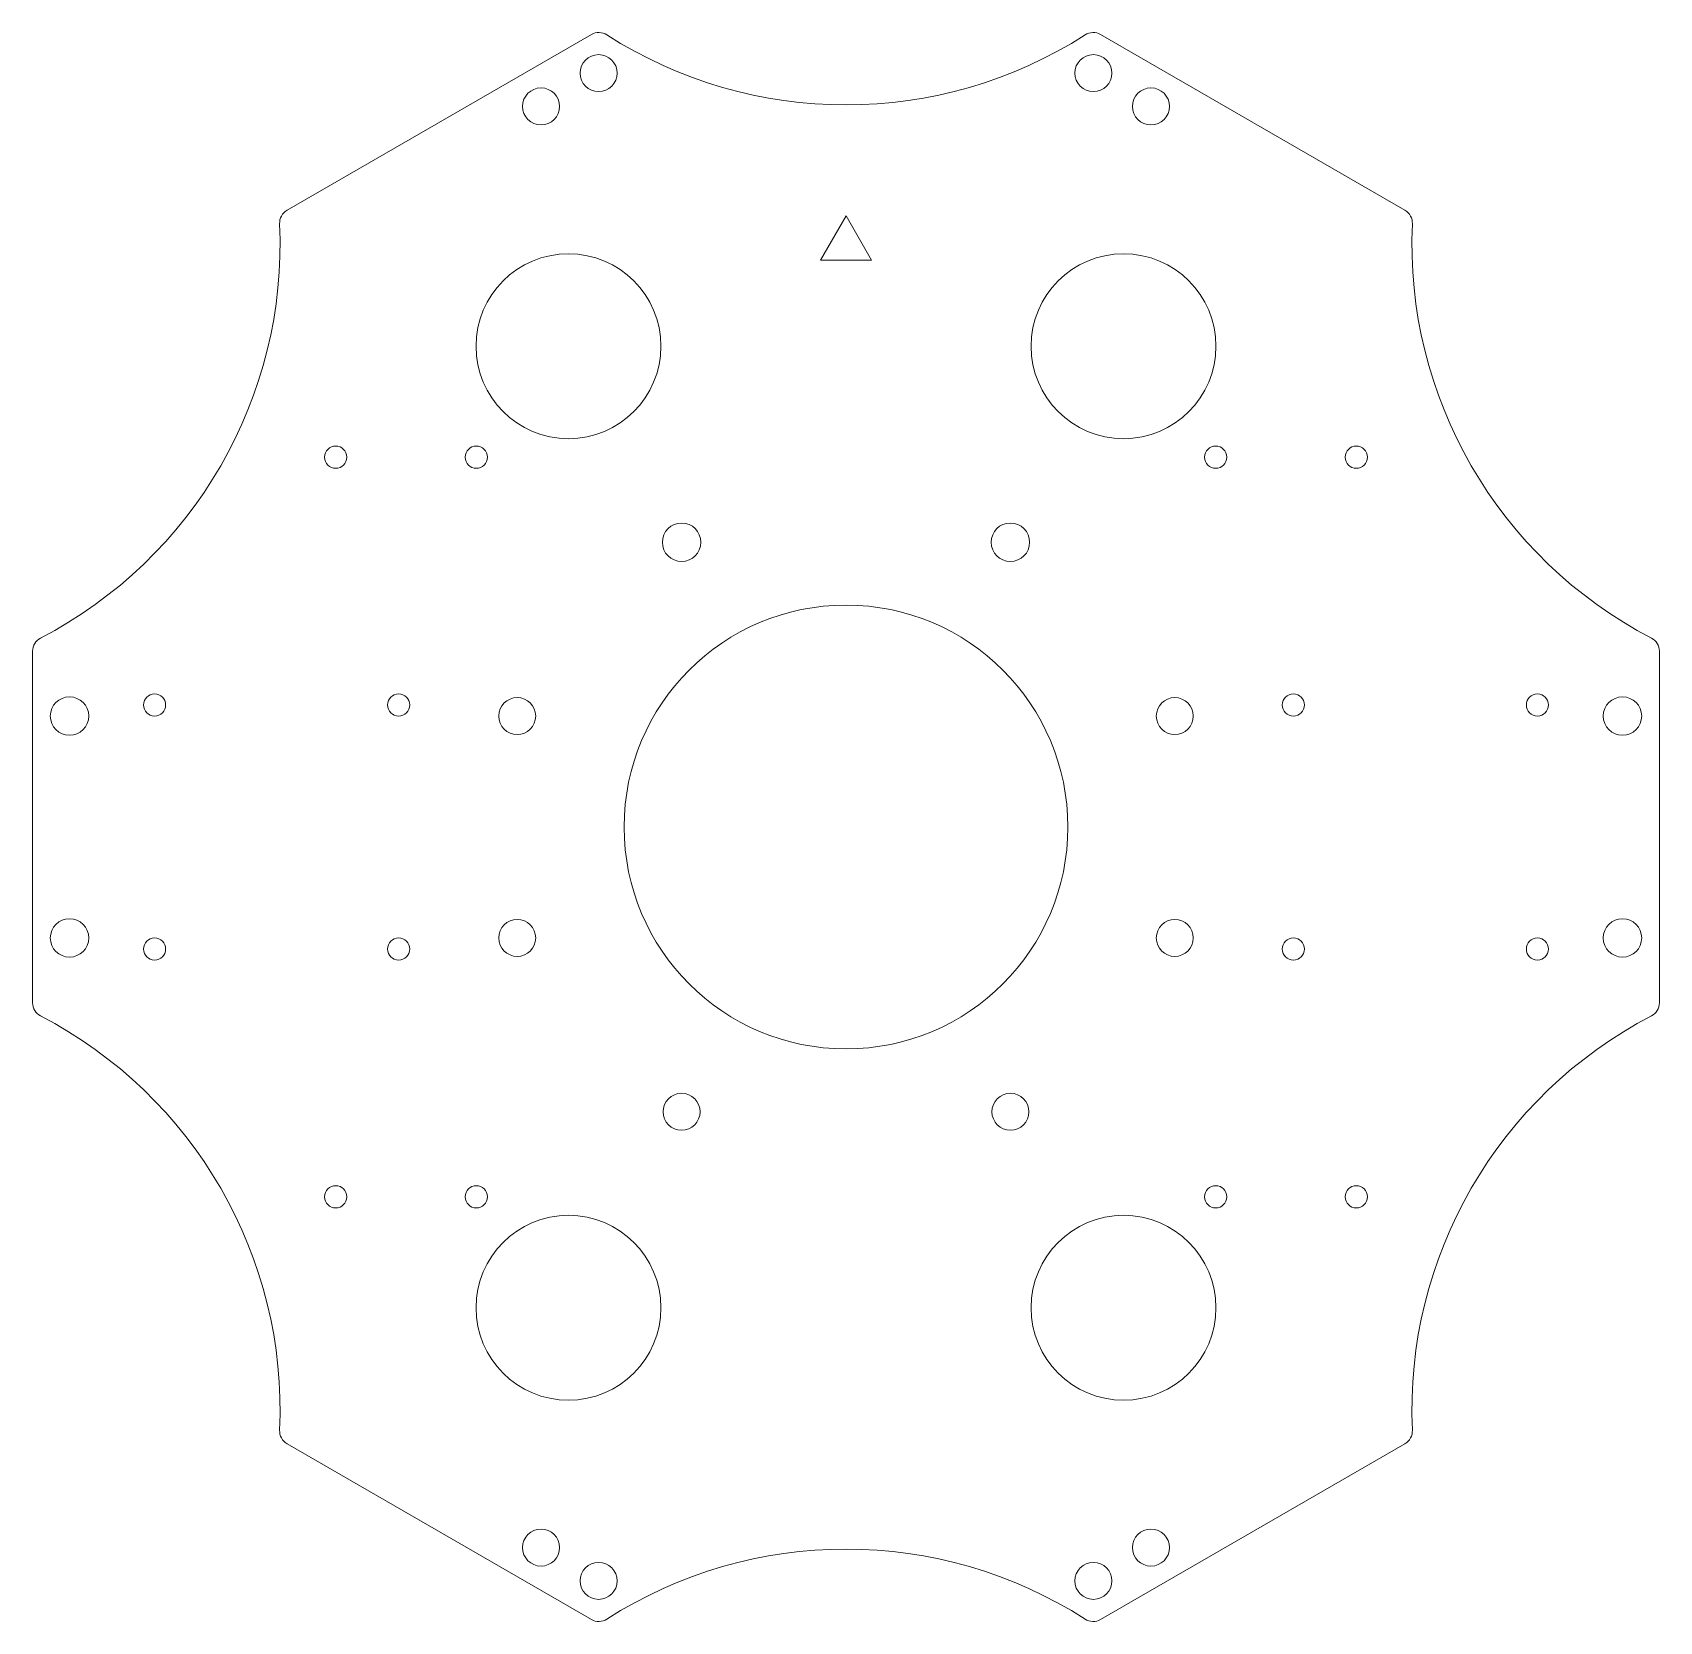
# Model space of a CAD drawing. Header units: millimetres. Extents: x -120 to 100, y -107 to 107.
import ezdxf

# ---------------------------------------------------------------- set-up
doc = ezdxf.new("R2010")
doc.units = ezdxf.units.MM

msp = doc.modelspace()

# ---------------------------------------------------------------- linework, layer by layer
at = {"color": 7, "linetype": 'Continuous', "lineweight": 15}
for p, q in [((-44.41, 107.15), (-85.59, 83.38)), ((65.59, 83.38), (24.41, 107.15)), ((-10, 82.64), (-13.46, 76.64)), ((-6.54, 76.64), (-10, 82.64)), ((-13.46, 76.64), (-6.54, 76.64)), ((-120, 23.77), (-120, -23.77)), ((100, -23.77), (100, 23.77)), ((-85.59, -83.38), (-44.41, -107.15)), ((24.41, -107.15), (65.59, -83.38))]:
    msp.add_line(p, q, dxfattribs=at)
for centre, radius in [((-43.45, 101.93), 2.5), ((23.45, 101.93), 2.5), ((-51.24, 97.43), 2.5), ((31.24, 97.43), 2.5), ((-47.53, 65), 12.5), ((27.53, 65), 12.5), ((-79, 50), 1.5), ((-60, 50), 1.5), ((40, 50), 1.5), ((59, 50), 1.5), ((-32.23, 38.5), 2.6), ((12.23, 38.5), 2.6), ((-10, 0), 30), ((-103.5, 16.5), 1.5), ((-70.5, 16.5), 1.5), ((50.5, 16.5), 1.5), ((83.5, 16.5), 1.5), ((-115, 15), 2.6), ((-54.46, 15), 2.5), ((34.46, 15), 2.5), ((95, 15), 2.6), ((-115, -15), 2.6), ((-54.46, -15), 2.5), ((34.46, -15), 2.5), ((95, -15), 2.6), ((-103.5, -16.5), 1.5), ((-70.5, -16.5), 1.5), ((50.5, -16.5), 1.5), ((83.5, -16.5), 1.5), ((-32.23, -38.5), 2.5), ((12.23, -38.5), 2.5), ((-79, -50), 1.5), ((-60, -50), 1.5), ((40, -50), 1.5), ((59, -50), 1.5), ((-47.53, -65), 12.5), ((27.53, -65), 12.5), ((-51.24, -97.43), 2.5), ((31.24, -97.43), 2.5), ((-43.45, -101.93), 2.5), ((23.45, -101.93), 2.5)]:
    msp.add_circle(centre, radius, dxfattribs=at)
for centre, radius, start, end in [((-43.41, 105.42), 2, 57.3881, 120), ((-10, 157.64), 60, 237.3881, 302.6119), ((23.41, 105.42), 2, 60, 122.6119), ((-146.52, 78.82), 60, 297.3881, 2.6119), ((-84.59, 81.65), 2, 120, 182.6119), ((64.59, 81.65), 2, 357.3881, 60), ((126.52, 78.82), 60, 177.3881, 242.6119), ((-118, 23.77), 2, 117.3881, 180), ((98, 23.77), 2, 0, 62.6119), ((-118, -23.77), 2, 180, 242.6119), ((98, -23.77), 2, 297.3881, 0), ((-146.52, -78.82), 60, 357.3881, 62.6119), ((126.52, -78.82), 60, 117.3881, 182.6119), ((-84.59, -81.65), 2, 177.3881, 240), ((64.59, -81.65), 2, 300, 2.6119), ((-10, -157.64), 60, 57.3881, 122.6119), ((-43.41, -105.42), 2, 240, 302.6119), ((23.41, -105.42), 2, 237.3881, 300)]:
    msp.add_arc(centre, radius, start, end, dxfattribs=at)

doc.saveas('drawing.dxf')
